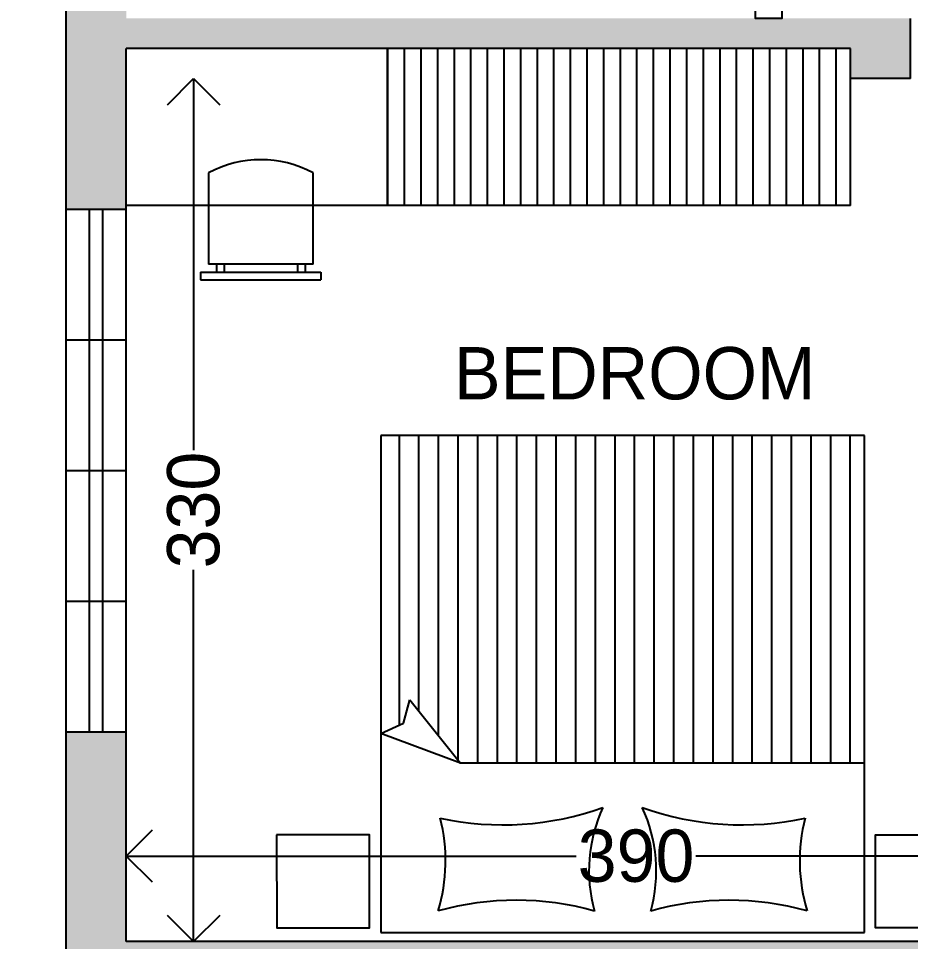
# Model space of a CAD drawing. Header units: inches. Extents: x -706 to 45253, y -3984 to 13819.
# Drawn here: x 36229.8 to 36571.1, y -452.6 to -99.6 of the extents above; entities that cross this region are included whole.
import ezdxf

# ---------------------------------------------------------------- set-up
doc = ezdxf.new("R2010")
doc.units = ezdxf.units.IN
doc.header["$PDMODE"] = 99
doc.header["$PDSIZE"] = 0.2
doc.linetypes.add('ACAD_ISO03W100', pattern=[30, 12, -18])
for name, color, linetype in [('BC-FURNITURE', 8, 'Continuous'), ('BC-GREYCOLOR', 8, 'Continuous'), ('BC-Hatch', 8, 'Continuous'), ('BC-JOINARY', 27, 'Continuous'), ('BC-WALLS', 1, 'Continuous'), ('BC-WHITECOLOR', 7, 'Continuous'), ('FUR', 8, 'Continuous'), ('grey color', 8, 'Continuous')]:
    doc.layers.add(name, color=color, linetype=linetype)
doc.styles.add('BC-1IN100-1', font='FreeSans.ttf', dxfattribs={"height": 20})
doc.styles.add('style2', font='FreeSans.ttf')
doc.dimstyles.new('BC-1IN100-1', dxfattribs={"dimtxt": 20, "dimasz": 20, "dimexe": 0.18, "dimexo": 0.0625, "dimgap": 1, "dimtad": 0, "dimtoh": 1, "dimdec": 1, "dimzin": 12, "dimdsep": 46, "dimtxsty": 'BC-1IN100-1', "dimblk": 'OPEN90', "dimcen": 0.09, "dimse1": 1, "dimse2": 1, "dimclrd": 256, "dimclre": 256, "dimclrt": 7, "dimadec": 0, "dimazin": 0, "dimtfac": 1, "dimtdec": 1, "dimtofl": 0, "dimtmove": 1, "dimatfit": 3, "dimldrblk": 'OPEN90', "dimfxl": 0, "dimtolj": 1, "dimtzin": 0, "dimlwd": -1, "dimarcsym": 0})

# ---------------------------------------------------------------- blocks, each defined once
blk = doc.blocks.new('GOBIND DOOR 7')
at = {"layer": 'BC-Hatch', "linetype": 'ACAD_ISO03W100'}
blk.add_arc((33263.53, 16175.5), 80, 0, 90, dxfattribs=at)
at = {"layer": 'BC-JOINARY'}
blk.add_lwpolyline([(33263.53, 16175.5), (33263.53, 16255.5), (33267.03, 16255.5), (33267.03, 16175.5)], close=True, dxfattribs=at)
for points in [[(33263.53, 16171.7), (33264.78, 16171.7), (33264.78, 16165.5), (33258.53, 16165.5), (33258.53, 16175.5), (33263.53, 16175.5), (33263.53, 16171.7)], [(33343.53, 16171.7), (33342.28, 16171.7), (33342.28, 16165.5), (33348.53, 16165.5), (33348.53, 16175.5), (33343.53, 16175.5), (33343.53, 16171.7)]]:
    blk.add_lwpolyline(points, dxfattribs=at)
blk = doc.blocks.new('A$C52937CB9')
at = {"layer": 'FUR'}
for p, q in [((39.83, 190), (39.83, 0)), ((224.83, 190), (39.83, 190)), ((224.83, 0), (224.83, 190)), ((39.83, 125.3), (194.32, 125.3)), ((213.72, 101.08), (194.32, 125.3)), ((194.32, 125.3), (224.83, 114)), ((224.83, 114), (216.15, 109.97)), ((216.15, 109.97), (213.72, 101.08)), ((39.83, 0), (224.83, 0))]:
    blk.add_line(p, q, dxfattribs=at)
for points in [[(0, 152.75), (0.02, 188.3), (35.57, 188.28), (35.55, 152.73)], [(264.66, 152.75), (264.63, 188.3), (229.08, 188.28), (229.11, 152.73)]]:
    blk.add_lwpolyline(points, close=True, dxfattribs=at)
for centre, radius, start, end in [((91.62, 288.58), 110.87, 254.3673, 285.6765), ((-1.27, 162.61), 65.87, 345.6575, 16.9499), ((176.61, 166.4), 57.16, 164.3325, 204.9851), ((88.04, 166.4), 57.16, 335.0149, 15.6675), ((173.04, 288.58), 110.87, 254.3235, 285.6327), ((265.92, 162.61), 65.87, 163.0501, 194.3425), ((86.59, 35.09), 113.78, 70.3798, 102.1998), ((178.06, 35.09), 113.78, 77.8002, 109.6202)]:
    blk.add_arc(centre, radius, start, end, dxfattribs=at)
blk = doc.blocks.new('A$C925929284')
at = {"layer": 'BC-GREYCOLOR'}
h = blk.add_hatch(dxfattribs=at)
h.set_pattern_fill('ANSI31', color=256, scale=60, angle=315, style=0)
h.set_pattern_definition([(0, (-91.719, -51.977), (2e-15, 7.5), [])])
h.paths.add_polyline_path([(125.3, 70.33), (125.3, 224.83), (0, 224.83), (0, 39.83), (114, 39.83), (109.97, 48.51), (101.08, 50.93)])
at = {"layer": 'grey color', "rotation": 270}
blk.add_blockref('A$C52937CB9', (0, 264.66), dxfattribs=at)
blk = doc.blocks.new('_Open90')
at = {"color": 0, "linetype": 'ByBlock', "lineweight": -2}
for p, q in [((-0.5, 0.5), (0, 0)), ((0, 0), (-1, 0)), ((0, 0), (-0.5, -0.5))]:
    blk.add_line(p, q, dxfattribs=at)
blk = doc.blocks.new('*D770')
at = {"layer": 'BC-Hatch'}
for p, q in [((36291.06, -419.88), (36443.15, -419.88)), ((36641.06, -419.88), (36488.96, -419.88))]:
    blk.add_line(p, q, dxfattribs=at)
at = {"layer": 'Defpoints', "color": 0}
for p in [(36271.06, -419.88), (36271.06, -452.57), (36661.06, -452.57)]:
    blk.add_point(p, dxfattribs=at)
at = {"layer": 'BC-Hatch', "xscale": 20, "yscale": 20, "zscale": 20, "rotation": 180}
blk.add_blockref('_Open90', (36271.06, -419.88), dxfattribs=at)
at = {"layer": 'BC-Hatch', "xscale": 20, "yscale": 20, "zscale": 20}
blk.add_blockref('_Open90', (36661.06, -419.88), dxfattribs=at)
at = {"layer": 'BC-Hatch', "color": 7, "insert": (36466.06, -419.88), "char_height": 20, "attachment_point": 5, "style": 'BC-1IN100-1'}
blk.add_mtext('\\A1;390', dxfattribs=at)
blk = doc.blocks.new('*D771')
at = {"layer": 'BC-Hatch'}
for p, q in [((36296.83, -142.57), (36296.83, -264.67)), ((36296.83, -432.57), (36296.83, -310.48))]:
    blk.add_line(p, q, dxfattribs=at)
at = {"layer": 'Defpoints', "color": 0}
for p in [(36271.06, -122.57), (36296.83, -122.57), (36271.06, -452.57)]:
    blk.add_point(p, dxfattribs=at)
at = {"layer": 'BC-Hatch', "xscale": 20, "yscale": 20, "zscale": 20}
for p, rotation in [((36296.83, -122.57), 90), ((36296.83, -452.57), 270)]:
    blk.add_blockref('_Open90', p, dxfattribs=dict(at, rotation=rotation))
at = {"layer": 'BC-Hatch', "color": 7, "insert": (36296.83, -287.57), "char_height": 20, "attachment_point": 5, "rotation": 90, "style": 'BC-1IN100-1'}
blk.add_mtext('\\A1;330', dxfattribs=at)
blk = doc.blocks.new('chair- 1')
at = {"layer": 'BC-FURNITURE'}
for p, q in [((119.5, -460.5), (73.5, -460.5)), ((73.5, -463.5), (73.5, -460.5)), ((119.5, -463.5), (119.5, -460.5)), ((119.5, -463.5), (73.5, -463.5)), ((79.5, -466.5), (79.5, -463.5)), ((82.5, -466.5), (82.5, -463.5)), ((110.5, -466.5), (110.5, -463.5)), ((113.5, -466.5), (113.5, -463.5)), ((76.5, -466.5), (76.5, -501.5)), ((76.5, -466.5), (116.5, -466.5)), ((116.5, -501.5), (116.5, -466.5))]:
    blk.add_line(p, q, dxfattribs=at)
blk.add_arc((96.5, -464), 42.5, 241.9275, 298.0725, dxfattribs=at)

msp = doc.modelspace()

# ---------------------------------------------------------------- hatches: boundary and pattern name
at = {"layer": 'BC-Hatch'}
h = msp.add_hatch(color=16, dxfattribs=at)
h.paths.add_polyline_path([(36684.06, -475.57), (36684.06, -378.95), (36678.47, -379.79), (36684.06, -378.8), (36684.06, -368.16), (36667.02, -367.55), (36684.06, -367.93), (36684.06, -347.57), (36661.06, -347.57), (36661.06, -452.57), (36271.06, -452.57), (36271.06, -372.57), (36248.06, -372.57), (36248.06, -475.57)])
h.paths.add_polyline_path([(36271.06, -590.57), (36271.06, -510.57), (36248.06, -510.57), (36248.06, -590.57)])
h.paths.add_polyline_path([(36271.06, -172.57), (36271.06, -111.07), (36548.06, -111.07), (36548.06, -122.57), (36571.06, -122.57), (36571.06, -109.57), (36571.06, -99.57), (36271.06, -99.57), (36271.06, -69.57), (36248.06, -69.57), (36248.06, -172.57)])
h.paths.add_polyline_path([(36684.06, -197.57), (36684.06, -99.57), (36661.06, -99.57), (36661.06, -197.57)])
h.paths.add_polyline_path([(36894.06, -111.07, 1), (36917.06, -111.07, 1)])
h.paths.add_polyline_path([(36894.06, -464.07, 1), (36917.06, -464.07, 1)])
h.paths.add_polyline_path([(37330.06, -475.57), (37330.06, -99.57), (37307.06, -99.57), (37307.06, -475.57)])
h.paths.add_polyline_path([(37330.06, 50.43), (37330.06, 326.43), (37307.06, 326.43), (37307.06, 73.43), (37194.06, 73.43), (37194.06, 50.43)])
h.paths.add_polyline_path([(37007.06, 50.43), (37007.06, 73.43), (36917.06, 73.43), (36917.06, 103.43), (36894.06, 103.43), (36894.06, 50.43)])
h.paths.add_polyline_path([(36684.06, 50.43), (36684.06, 133.43), (36533.06, 133.43), (36533.06, 73.43), (36353.04, 73.43), (36353.04, 133.43), (36341.54, 133.43), (36331.54, 133.43), (36330.04, 133.43), (36330.04, 73.43), (36213.23, 73.43), (36211.7, 73.43), (36181.24, 73.43), (36000.04, 73.43), (36000.04, 313.43), (36330.04, 313.43), (36330.04, 223.43), (36331.54, 223.43), (36341.54, 223.43), (36353.04, 223.43), (36353.04, 313.43), (36533.06, 313.43), (36533.06, 253.43), (36556.06, 253.43), (36556.06, 336.43), (36271.06, 336.43), (36271.06, 441.43), (36248.06, 441.43), (36248.06, 336.43), (35977.04, 336.43), (35977.04, 50.43), (36248.06, 50.43), (36248.06, 20.43), (36271.06, 20.43), (36271.06, 50.43), (36511.06, 50.43), (36511.06, -9.57), (36522.56, -9.57), (36522.56, 50.43), (36556.06, 50.43), (36556.06, 121.93), (36661.06, 121.93), (36661.06, 50.43)])
h.paths.add_polyline_path([(36684.06, 223.43), (36684.06, 719.43), (36566.06, 719.43), (36566.06, 696.43), (36661.06, 696.43), (36661.06, 223.43), (36674.06, 223.43)])
h.paths.add_polyline_path([(36917.06, 253.43), (36917.06, 276.43), (36894.06, 276.43), (36894.06, 253.43)])
h.paths.add_polyline_path([(36917.06, 433.43), (36917.06, 709.43), (36917.06, 719.43), (36894.06, 719.43), (36894.06, 433.43)])
h.paths.add_polyline_path([(37330.06, 426.43), (37330.06, 561.43), (37307.06, 561.43), (37307.06, 486.43), (37307.06, 426.43)])
h = msp.add_hatch(dxfattribs=at)
h.set_pattern_fill('ANSI31', color=256, scale=2, angle=45, style=0)
h.set_pattern_definition([(90, (16590.9237, -652.481), (-6.35, 2e-14), [])])
h.paths.add_polyline_path([(36548.06, -171.07), (36548.06, -122.57), (36548.06, -111.07), (36371.06, -111.07), (36371.06, -171.07)])

# ---------------------------------------------------------------- linework, layer by layer
for p, q in [((36371.06, -171.07), (36371.06, -111.07)), ((36548.06, -171.07), (36548.06, -111.07)), ((36548.06, -171.07), (36271.06, -171.07))]:
    msp.add_line(p, q)
at = {"layer": 'BC-WALLS'}
for p, q in [((36248.06, -172.57), (36248.06, -69.57)), ((36571.06, -122.57), (36571.06, -99.57)), ((36271.06, -172.57), (36271.06, -111.07)), ((36548.06, -111.07), (36271.06, -111.07)), ((36548.06, -122.57), (36548.06, -111.07)), ((36571.06, -122.57), (36548.06, -122.57)), ((36271.06, -172.57), (36248.06, -172.57)), ((36248.06, -475.57), (36248.06, -372.57)), ((36271.06, -372.57), (36248.06, -372.57)), ((36271.06, -452.57), (36271.06, -372.57)), ((36661.06, -452.57), (36271.06, -452.57))]:
    msp.add_line(p, q, dxfattribs=at)
at = {"layer": 'BC-WHITECOLOR'}
for p, q in [((36248.06, -372.57), (36248.06, -172.57)), ((36257.06, -372.57), (36257.06, -172.57)), ((36262.06, -372.57), (36262.06, -172.57)), ((36271.06, -372.57), (36271.06, -172.57)), ((36271.06, -222.57), (36248.06, -222.57)), ((36271.06, -272.57), (36248.06, -272.57)), ((36271.06, -322.57), (36248.06, -322.57)), ((36271.06, -322.57), (36248.06, -322.57)), ((36271.06, -322.57), (36248.06, -322.57))]:
    msp.add_line(p, q, dxfattribs=at)

# ---------------------------------------------------------------- block references
at = {"layer": 'BC-JOINARY', "rotation": 89.99999999999984}
msp.add_blockref('GOBIND DOOR 7', (52687.3, -33358.11), dxfattribs=at)
at = {"layer": 'FUR', "rotation": 179.9999999995279}
msp.add_blockref('chair- 1', (36419.03, -660.09, -20022.8), dxfattribs=at)
at = {"layer": 'grey color', "linetype": 'Continuous', "rotation": 269.9999999999998}
msp.add_blockref('A$C925929284', (36328.59, -259.07), dxfattribs=at)

# ---------------------------------------------------------------- texts
at = {"layer": 'BC-WHITECOLOR', "insert": (36396.42, -225.24), "char_height": 20, "width": 113.9495, "attachment_point": 1, "style": 'style2'}
msp.add_mtext('{\\fFreeSans|b0|i0|c0|p18;BEDROOM}', dxfattribs=at)

# ---------------------------------------------------------------- dimensions: what is measured, and where the dimension line sits
at = {"layer": 'BC-Hatch'}
dim = msp.add_linear_dim(base=(36296.83, -122.57), p1=(36271.06, -452.57), p2=(36271.06, -122.57), angle=90, dimstyle='BC-1IN100-1', dxfattribs=at)
dim.commit()
dim.dimension.update_dxf_attribs({"geometry": '*D771', "text_midpoint": (36296.83, -287.57)})
dim = msp.add_linear_dim(base=(36271.06, -419.88), p1=(36661.06, -452.57), p2=(36271.06, -452.57), dimstyle='BC-1IN100-1', dxfattribs=at)
dim.commit()
dim.dimension.update_dxf_attribs({"geometry": '*D770', "text_midpoint": (36466.06, -419.88)})

doc.saveas('drawing.dxf')
